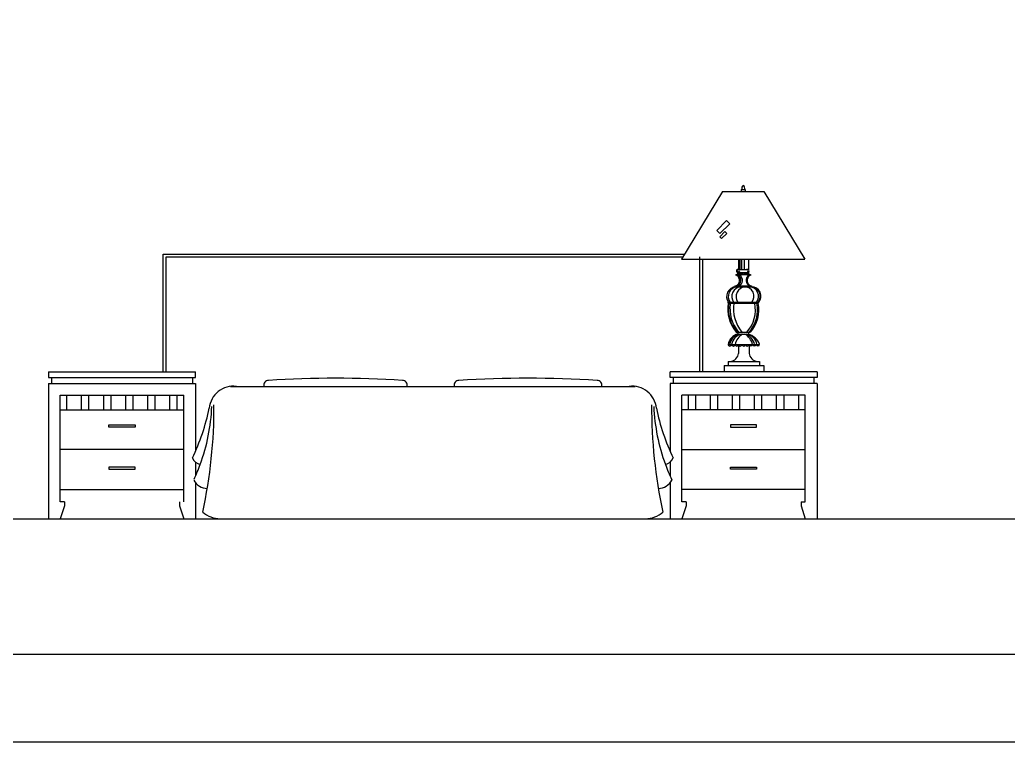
# Model space of a CAD drawing. Header units: inches. Extents: x 15.4 to 57.9, y 9.9 to 34.7.
# Drawn here: x 22.781 to 26.434, y 9.9 to 12.57 of the extents above; entities that cross this region are included whole.
import ezdxf

# ---------------------------------------------------------------- set-up
doc = ezdxf.new("R2010")
doc.units = ezdxf.units.IN
doc.header["$MEASUREMENT"] = 0
for name, color, linetype in [('02', 2, 'Continuous'), ('1', 1, 'Continuous'), ('8', 8, 'Continuous'), ('kadrbm', 4, 'Continuous')]:
    doc.layers.add(name, color=color, linetype=linetype)

# ---------------------------------------------------------------- blocks, each defined once
blk = doc.blocks.new('kadrbm')
at = {"layer": 'kadrbm', "color": 4}
blk.add_lwpolyline([(0, 0), (0, 24.7972), (21, 24.7972), (21, 0), (0, 0)], close=True, dxfattribs=at)
blk.add_lwpolyline([(20.6631, 0.3257), (20.6631, 24.4603), (0.3369, 24.4603), (0.3369, 0.3257), (20.6631, 0.3257)], dxfattribs=at)

msp = doc.modelspace()

# ---------------------------------------------------------------- hatches: boundary and pattern name
at = {"layer": '8'}
h = msp.add_hatch(dxfattribs=at)
h.set_pattern_fill('ANSI32', color=256, scale=0.21736, angle=45, style=0)
h.set_pattern_definition([(90, (-386.46919, -56.3145), (0.08151, 2e-17), []), (90, (-386.49636, -56.28733), (0.08151, 2e-17), [])])
h.paths.add_polyline_path([(23.3876, 11.1281), (23.3876, 11.1825), (22.9311, 11.1825), (22.9311, 11.1281)])
h = msp.add_hatch(dxfattribs=at)
h.set_pattern_fill('ANSI32', color=256, scale=0.21736, angle=45, style=0)
h.set_pattern_definition([(90, (435.08445, -56.3145), (-0.08151, 2e-17), []), (90, (435.11162, -56.28733), (-0.08151, 2e-17), [])])
h.paths.add_polyline_path([(25.6842, 11.1281), (25.6842, 11.1825), (25.2277, 11.1825), (25.2277, 11.1281)])

# ---------------------------------------------------------------- linework, layer by layer
at = {"layer": '02'}
for p, q in [((25.3786, 11.935), (25.2264, 11.6856)), ((25.3786, 11.935), (25.5307, 11.935)), ((25.447, 11.9426), (25.447, 11.935)), ((25.447, 11.9426), (25.4623, 11.9426)), ((25.4623, 11.9426), (25.4623, 11.935)), ((25.5307, 11.935), (25.6829, 11.6856)), ((23.3115, 11.7041), (25.2377, 11.7041)), ((23.3115, 11.2694), (23.3115, 11.7041)), ((23.3223, 11.6933), (25.2311, 11.6933)), ((23.3223, 11.2694), (23.3223, 11.6933)), ((25.2929, 11.6933), (25.2929, 11.2694)), ((25.2264, 11.6856), (25.6829, 11.6856)), ((25.3038, 11.6856), (25.3038, 11.2694)), ((25.4379, 11.6856), (25.4379, 11.6476)), ((25.4417, 11.6856), (25.4417, 11.6476)), ((25.4478, 11.6856), (25.4478, 11.6476)), ((25.4577, 11.6856), (25.4577, 11.6476)), ((25.4737, 11.6856), (25.4737, 11.6476)), ((25.428, 11.6286), (25.4813, 11.6286)), ((25.428, 11.6286), (25.428, 11.6247)), ((25.4356, 11.6476), (25.4737, 11.6476)), ((25.4356, 11.6362), (25.4737, 11.6362)), ((25.4813, 11.6286), (25.4813, 11.6247)), ((25.4241, 11.5867), (25.4852, 11.5867)), ((25.4241, 11.5867), (25.4241, 11.5829)), ((25.4241, 11.5829), (25.4852, 11.5829)), ((25.4852, 11.5867), (25.4852, 11.5829)), ((25.3967, 11.5263), (25.5126, 11.5263)), ((25.3991, 11.5263), (25.3991, 11.5225)), ((25.3991, 11.5225), (25.5102, 11.5225)), ((25.5102, 11.5263), (25.5102, 11.5225)), ((25.4289, 11.416), (25.481, 11.416)), ((25.4359, 11.4084), (25.4734, 11.4084)), ((25.3991, 11.3703), (25.5151, 11.3703)), ((25.4376, 11.3703), (25.4376, 11.3373)), ((25.4763, 11.3703), (25.4763, 11.3373)), ((25.3838, 11.2923), (25.5304, 11.2923)), ((25.3838, 11.2923), (25.3838, 11.2694)), ((25.3991, 11.3075), (25.5151, 11.3075)), ((25.3991, 11.3075), (25.3991, 11.2923)), ((25.5151, 11.3075), (25.5151, 11.2923)), ((25.5304, 11.2923), (25.5304, 11.2694)), ((22.8876, 11.2694), (23.431, 11.2694)), ((22.8876, 11.2694), (22.8876, 11.2477)), ((23.431, 11.2477), (23.431, 11.2694)), ((25.7276, 11.2694), (25.1842, 11.2694)), ((25.1842, 11.2477), (25.1842, 11.2694)), ((25.7276, 11.2694), (25.7276, 11.2477)), ((22.8876, 11.2477), (23.431, 11.2477)), ((22.8876, 11.226), (23.431, 11.226)), ((22.8876, 11.226), (22.8876, 10.726)), ((22.8992, 11.2477), (22.8992, 11.226)), ((23.4194, 11.2477), (23.4194, 11.226)), ((23.431, 11.226), (23.431, 10.9765)), ((23.5601, 11.2151), (25.0552, 11.2151)), ((25.7276, 11.2477), (25.1842, 11.2477)), ((25.7276, 11.226), (25.1842, 11.226)), ((25.1842, 11.226), (25.1842, 10.9765)), ((25.1958, 11.2477), (25.1958, 11.226)), ((25.716, 11.2477), (25.716, 11.226)), ((25.7276, 11.226), (25.7276, 10.726)), ((22.9311, 10.7884), (22.9311, 11.1825)), ((22.9311, 11.1825), (23.3876, 11.1825)), ((23.3876, 10.7884), (23.3876, 11.1825)), ((25.2277, 10.7884), (25.2277, 11.1825)), ((25.6842, 11.1825), (25.2277, 11.1825)), ((25.6842, 10.7884), (25.6842, 11.1825)), ((22.9311, 11.1281), (23.3876, 11.1281)), ((25.6842, 11.1281), (25.2277, 11.1281)), ((23.3876, 10.9814), (22.9311, 10.9814)), ((25.2277, 10.9814), (25.6842, 10.9814)), ((23.431, 10.9348), (23.431, 10.8845)), ((25.1842, 10.9348), (25.1842, 10.8845)), ((23.431, 10.8588), (23.431, 10.726)), ((25.1842, 10.8588), (25.1842, 10.726)), ((22.9311, 10.8347), (23.3876, 10.8347)), ((25.6842, 10.8347), (25.2277, 10.8347)), ((22.9467, 10.7884), (22.9311, 10.7884)), ((22.9467, 10.7884), (22.9467, 10.774)), ((23.372, 10.7884), (23.372, 10.774)), ((25.2433, 10.7884), (25.2277, 10.7884)), ((25.2433, 10.7884), (25.2433, 10.774)), ((25.6686, 10.7884), (25.6686, 10.774)), ((25.6686, 10.7884), (25.6842, 10.7884)), ((22.9467, 10.774), (22.9311, 10.726)), ((23.372, 10.774), (23.3876, 10.726)), ((25.2433, 10.774), (25.2277, 10.726)), ((25.6686, 10.774), (25.6842, 10.726))]:
    msp.add_line(p, q, dxfattribs=at)
for points in [[(25.405, 11.8164), (25.3933, 11.8281), (25.3571, 11.7918), (25.3687, 11.7802)], [(25.387, 11.7872), (25.3937, 11.7805), (25.3744, 11.7612), (25.3677, 11.7679)], [(23.1109, 11.0727), (23.2078, 11.0727), (23.2078, 11.0647), (23.1109, 11.0647)], [(25.5044, 11.0727), (25.4075, 11.0727), (25.4075, 11.0647), (25.5044, 11.0647)], [(23.1109, 10.9088), (23.2078, 10.9088), (23.2078, 10.9168), (23.1109, 10.9168)], [(25.5044, 10.9088), (25.4075, 10.9088), (25.4075, 10.9168), (25.5044, 10.9168)]]:
    msp.add_lwpolyline(points, close=True, dxfattribs=at)
for centre, radius, start, end in [((25.4605, 11.9474), 0.0114, 120.6569, 205.0681), ((25.4489, 11.9472), 0.0116, 336.2047, 60.2979), ((25.4197, 11.6067), 0.0214, 290.999, 57.2939), ((25.428, 11.6362), 0.00761, 270, 0), ((25.4354, 11.6419), 0.00569, 87.6099, 272.3901), ((25.4249, 11.6067), 0.0214, 290.999, 57.2939), ((25.4384, 11.6419), 0.00569, 87.6099, 272.3901), ((25.4354, 11.6371), 0.00647, 253.5265, 351.2844), ((25.4308, 11.6067), 0.0214, 290.999, 57.2939), ((25.4445, 11.6419), 0.00569, 87.6099, 272.3901), ((25.4482, 11.6371), 0.00647, 188.7156, 351.2844), ((25.4611, 11.6371), 0.00647, 188.7156, 351.2844), ((25.4866, 11.6067), 0.0214, 122.7061, 249.001), ((25.4675, 11.6419), 0.00569, 267.6099, 92.3901), ((25.474, 11.6374), 0.00647, 191.4367, 283.8526), ((25.4905, 11.6067), 0.0214, 122.7061, 249.001), ((25.4707, 11.6419), 0.00569, 267.6099, 92.3901), ((25.4813, 11.6362), 0.00761, 180, 270), ((25.4291, 11.5472), 0.0358, 92.644, 215.6808), ((25.4352, 11.5472), 0.0358, 92.644, 215.6808), ((25.4484, 11.5472), 0.0358, 92.644, 215.6808), ((25.464, 11.5472), 0.0358, 92.644, 215.6808), ((25.4599, 11.5485), 0.0345, 319.9158, 91.7594), ((25.4768, 11.5485), 0.0345, 319.9158, 91.7594), ((25.4834, 11.5485), 0.0345, 319.9158, 91.7594), ((25.4862, 11.5485), 0.0345, 319.9158, 91.7594), ((25.5293, 11.5015), 0.1319, 170.8439, 220.4405), ((25.5318, 11.5015), 0.1319, 170.8439, 220.4405), ((25.5376, 11.5015), 0.1319, 170.8439, 220.4405), ((25.5506, 11.5015), 0.1319, 170.8439, 220.4405), ((25.3785, 11.4978), 0.1213, 317.5684, 11.7292), ((25.3863, 11.4978), 0.1213, 317.5684, 11.7292), ((25.3915, 11.4978), 0.1213, 317.5684, 11.7292), ((25.4448, 11.3629), 0.0463, 101.0452, 170.7892), ((25.4499, 11.3629), 0.0463, 101.0452, 170.7892), ((25.4575, 11.3629), 0.0463, 101.0452, 170.7892), ((25.4852, 11.3555), 0.0623, 121.9058, 166.2292), ((25.4285, 11.4085), 0.00746, 358.7354, 86.6442), ((25.4347, 11.3585), 0.0557, 12.2148, 63.4824), ((25.4507, 11.3629), 0.0463, 9.2108, 78.9548), ((25.4598, 11.3629), 0.0463, 9.2108, 78.9548), ((25.4808, 11.4085), 0.00746, 93.3558, 181.2646), ((25.4559, 11.3471), 0.0637, 21.6618, 74.1059), ((25.4054, 11.3707), 0.00647, 182.4561, 356.3507), ((25.4185, 11.3707), 0.00647, 182.4561, 356.3507), ((25.4312, 11.3707), 0.00647, 182.4561, 356.3507), ((25.4441, 11.3707), 0.00647, 182.4561, 356.3507), ((25.4569, 11.3707), 0.00647, 182.4561, 356.3507), ((25.4699, 11.3707), 0.00647, 182.4561, 356.3507), ((25.4828, 11.371), 0.00647, 182.4561, 356.3507), ((25.4957, 11.371), 0.00647, 182.4561, 356.3507), ((25.5087, 11.371), 0.00647, 186.3386, 356.3507), ((25.4033, 11.3418), 0.0346, 276.9853, 352.4722), ((25.511, 11.3423), 0.0351, 188.1817, 263.3071), ((23.571, 11.1256), 0.0901, 83.0376, 174.1009), ((23.6996, 11.2211), 0.0163, 87.2801, 201.6496), ((23.948, 7.3788), 3.8665, 86.3291, 93.6709), ((24.1963, 11.2211), 0.0163, 338.3504, 92.7199), ((24.403, 11.2211), 0.0163, 87.2801, 201.6496), ((24.6593, 7.1254), 4.1199, 86.4438, 93.5562), ((24.9156, 11.2211), 0.0163, 338.3504, 92.7199), ((25.0442, 11.1256), 0.0901, 5.8991, 96.9624), ((21.6892, 11.1377), 1.8099, 347.6624, 0.3036), ((26.9261, 11.1377), 1.8099, 179.6964, 192.3376), ((22.7204, 11.2895), 0.7765, 334.1251, 348.5136), ((22.7828, 11.1714), 0.7089, 339.8339, 357.5049), ((25.8324, 11.1714), 0.7089, 182.4951, 200.1661), ((25.8949, 11.2895), 0.7765, 191.4864, 205.8749), ((23.4547, 10.9649), 0.0384, 201.7702, 260.2865), ((22.7594, 11.1811), 0.7342, 335.1194, 339.7511), ((25.1605, 10.9649), 0.0384, 279.7135, 338.2298), ((25.8558, 11.1811), 0.7342, 200.2489, 204.8806), ((23.4759, 10.8968), 0.0588, 208.0779, 268.2948), ((25.1394, 10.8968), 0.0588, 271.7052, 331.9221), ((25.8324, 11.1714), 0.7089, 204.9634, 205.2411), ((23.5242, 10.8282), 0.1022, 229.1078, 269.1134), ((25.0911, 10.8282), 0.1022, 270.8866, 310.8922)]:
    msp.add_arc(centre, radius, start, end, dxfattribs=at)
at = {"layer": '1'}
msp.add_line((15.7844, 10.726), (36.0806, 10.726), dxfattribs=at)

# ---------------------------------------------------------------- block references
at = {"layer": 'kadrbm'}
msp.add_blockref('kadrbm', (15.4175, 9.9004), dxfattribs=at)

doc.saveas('drawing.dxf')
